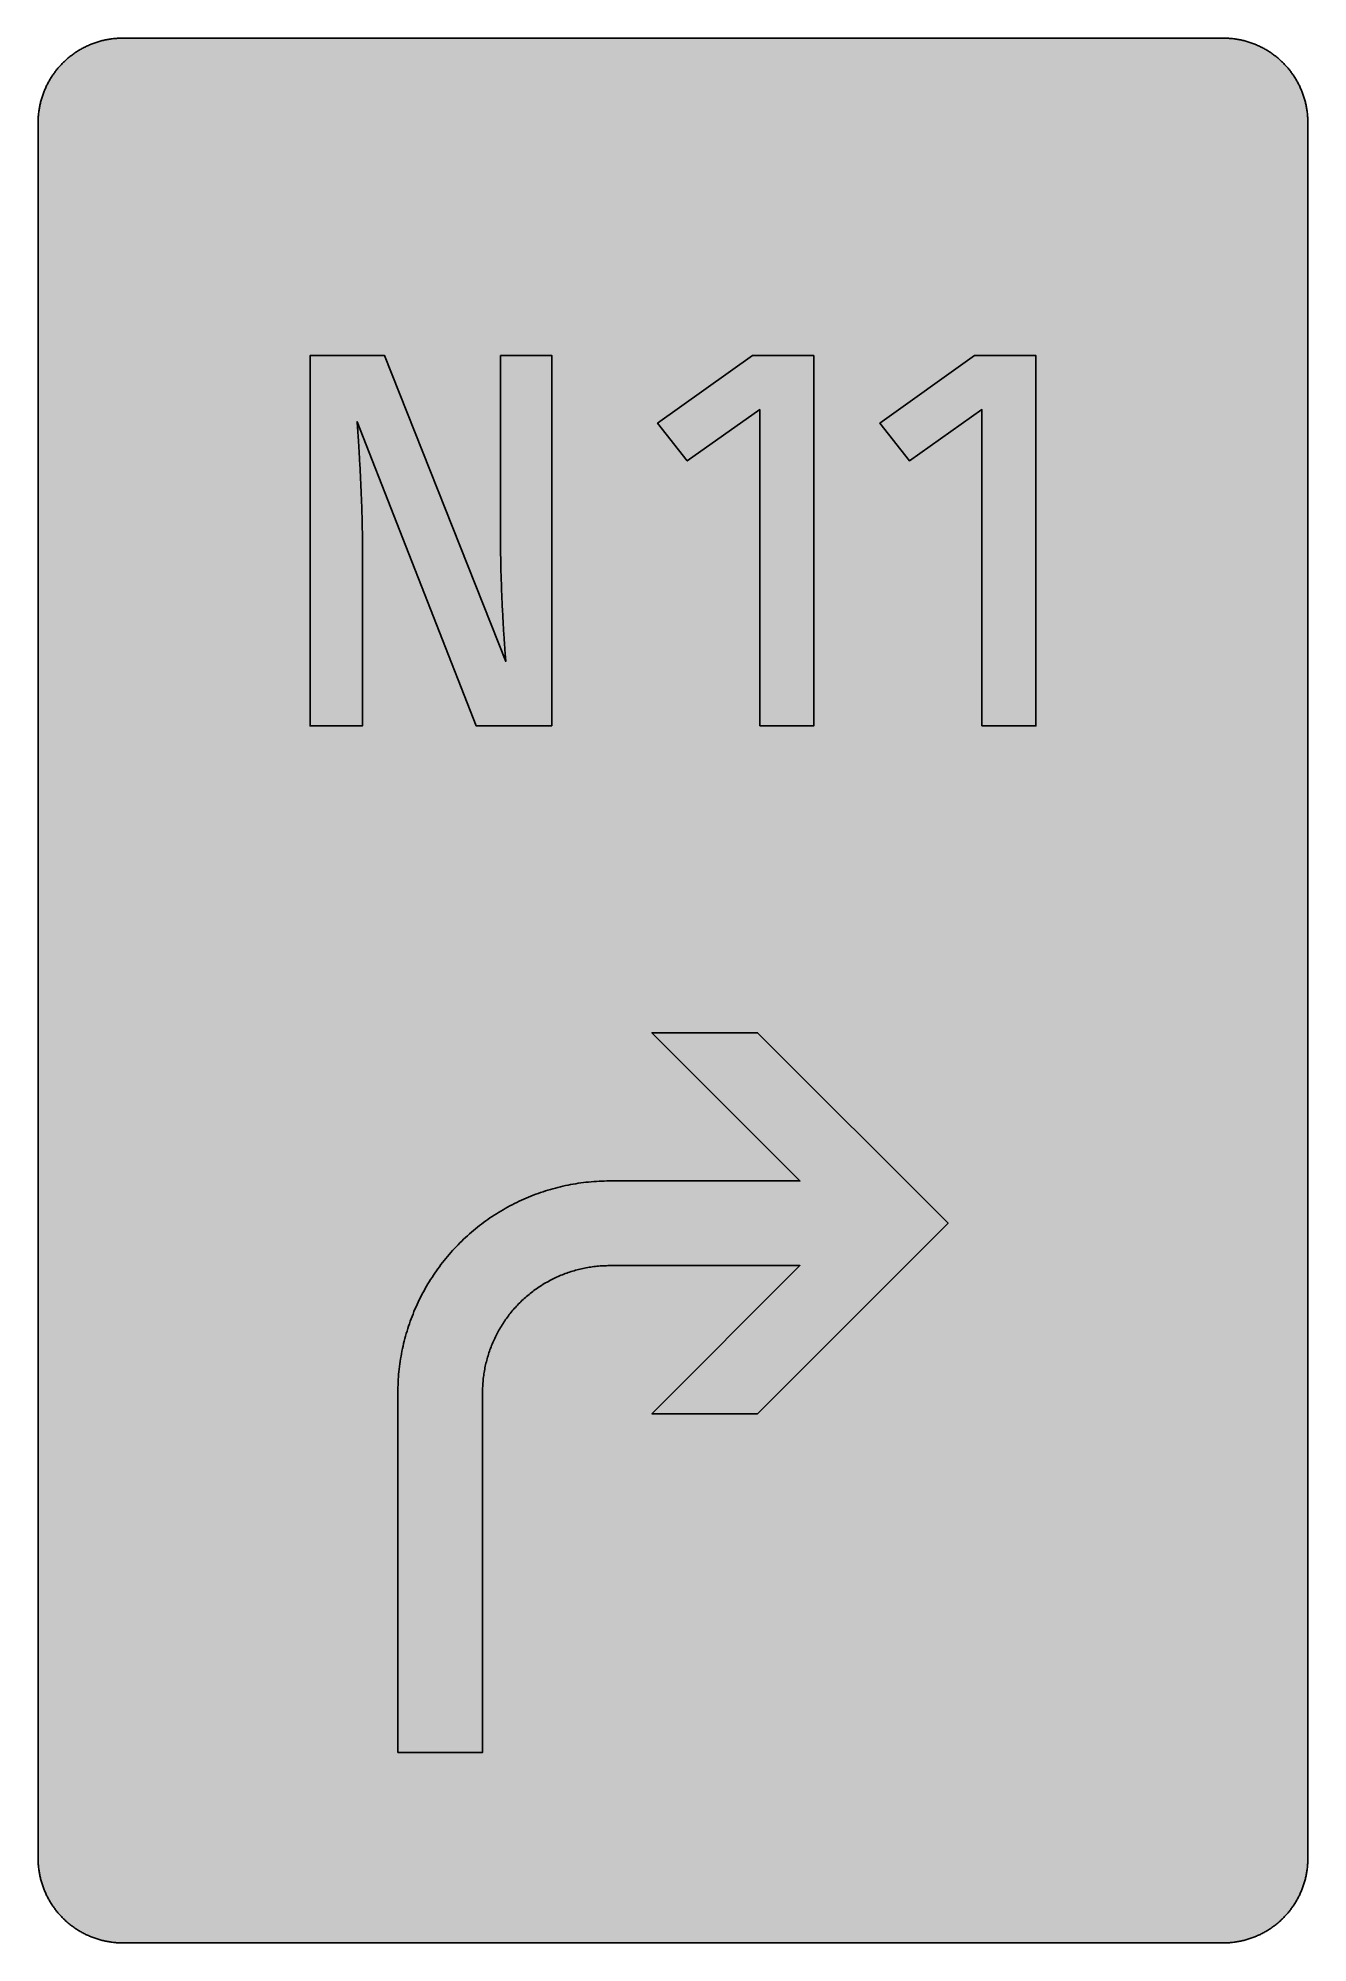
# Model space of a CAD drawing. Header units: millimetres. Extents: x 0 to 212, y 0 to 318.
import ezdxf

# ---------------------------------------------------------------- set-up
doc = ezdxf.new("R2010")
doc.units = ezdxf.units.MM

msp = doc.modelspace()

# ---------------------------------------------------------------- hatches: boundary and pattern name
for color, points in [(40, [(14.1633, 0.0536), (13.9878, 0.0533), (13.8125, 0.0559), (13.6373, 0.061), (13.462, 0.0686), (13.2893, 0.0787), (13.114, 0.0914), (12.9413, 0.1041), (12.7686, 0.1219), (12.5959, 0.1397), (12.4231, 0.16), (12.2504, 0.1829), (12.0777, 0.2057), (11.9075, 0.2337), (11.7373, 0.2616), (11.5672, 0.2921), (11.397, 0.3251), (11.2268, 0.3607), (11.0592, 0.3988), (10.8915, 0.4369), (10.7239, 0.4775), (10.5562, 0.5207), (10.3886, 0.5664), (10.2235, 0.6121), (10.0584, 0.6629), (9.8933, 0.7137), (9.7307, 0.7671), (9.5682, 0.8204), (9.4056, 0.8788), (9.2431, 0.9373), (9.083, 0.9982), (8.923, 1.0617), (8.763, 1.1252), (8.6055, 1.1938), (8.4455, 1.2624), (8.2906, 1.331), (8.1331, 1.4046), (7.9781, 1.4783), (7.8232, 1.5545), (7.6708, 1.6332), (7.5184, 1.7145), (7.366, 1.7958), (7.2161, 1.8796), (7.0663, 1.966), (6.919, 2.0523), (6.7716, 2.1438), (6.6243, 2.2352), (6.4795, 2.3266), (6.3348, 2.4232), (6.19, 2.5197), (6.0477, 2.6187), (5.908, 2.7178), (5.7683, 2.8194), (5.6286, 2.9235), (5.4915, 3.0302), (5.3543, 3.1369), (5.2197, 3.2461), (5.0851, 3.3579), (4.953, 3.4722), (4.8209, 3.5865), (4.6914, 3.7033), (4.5644, 3.8202), (4.4348, 3.9395), (4.3104, 4.0615), (4.1859, 4.1859), (4.0615, 4.3104), (3.9395, 4.4348), (3.8202, 4.5618), (3.7033, 4.6914), (3.5865, 4.8209), (3.4722, 4.953), (3.3579, 5.0851), (3.2487, 5.2197), (3.1369, 5.3543), (3.0302, 5.4915), (2.9235, 5.6286), (2.8194, 5.7683), (2.7178, 5.908), (2.6187, 6.0477), (2.5197, 6.19), (2.4232, 6.3348), (2.3266, 6.477), (2.2352, 6.6243), (2.1438, 6.7691), (2.0523, 6.9164), (1.966, 7.0663), (1.8796, 7.2161), (1.7958, 7.366), (1.7145, 7.5184), (1.6332, 7.6708), (1.5545, 7.8232), (1.4783, 7.9781), (1.4046, 8.1331), (1.331, 8.2906), (1.2598, 8.4455), (1.1913, 8.603), (1.1252, 8.763), (1.0592, 8.923), (0.9982, 9.083), (0.9373, 9.2431), (0.8763, 9.4056), (0.8204, 9.5682), (0.7645, 9.7307), (0.7112, 9.8933), (0.6604, 10.0584), (0.6121, 10.2235), (0.5639, 10.3911), (0.5207, 10.5562), (0.4775, 10.7239), (0.4343, 10.8915), (0.3962, 11.0592), (0.3607, 11.2268), (0.3251, 11.397), (0.2921, 11.5672), (0.2616, 11.7373), (0.2311, 11.9075), (0.2057, 12.0802), (0.1803, 12.2504), (0.1575, 12.4231), (0.1372, 12.5959), (0.1194, 12.7686), (0.1041, 12.9413), (0.0889, 13.1166), (0.0787, 13.2893), (0.0686, 13.4645), (0.061, 13.6373), (0.0559, 13.8125), (0.0508, 13.9878), (0.0508, 14.163), (0.0522, 303.4425), (0.0508, 303.6164), (0.0559, 303.7916), (0.061, 303.9669), (0.0686, 304.1396), (0.0787, 304.3149), (0.0889, 304.4876), (0.1041, 304.6628), (0.1194, 304.8356), (0.1372, 305.0083), (0.1575, 305.181), (0.1803, 305.3537), (0.2057, 305.5239), (0.2311, 305.6966), (0.2616, 305.8668), (0.2921, 306.037), (0.3251, 306.2072), (0.3607, 306.3748), (0.3962, 306.545), (0.4343, 306.7126), (0.4775, 306.8803), (0.5207, 307.0479), (0.5639, 307.213), (0.6121, 307.3781), (0.6604, 307.5432), (0.7112, 307.7083), (0.7645, 307.8734), (0.8204, 308.036), (0.8763, 308.1985), (0.9373, 308.3611), (0.9982, 308.5211), (1.0592, 308.6811), (1.1252, 308.8411), (1.1913, 308.9986), (1.2598, 309.1561), (1.331, 309.3136), (1.4046, 309.4685), (1.4783, 309.626), (1.5545, 309.7784), (1.6332, 309.9333), (1.7145, 310.0857), (1.7958, 310.2356), (1.8796, 310.388), (1.966, 310.5379), (2.0523, 310.6852), (2.1438, 310.8325), (2.2352, 310.9798), (2.3266, 311.1246), (2.4232, 311.2694), (2.5197, 311.4116), (2.6187, 311.5539), (2.7178, 311.6961), (2.8194, 311.8358), (2.9235, 311.9755), (3.0302, 312.1127), (3.1369, 312.2473), (3.2487, 312.3844), (3.3579, 312.5165), (3.4722, 312.6486), (3.5865, 312.7807), (3.7033, 312.9102), (3.8202, 313.0398), (3.9395, 313.1668), (4.0615, 313.2938), (4.1859, 313.4182), (4.3104, 313.5401), (4.4348, 313.6621), (4.5644, 313.784), (4.6914, 313.9008), (4.8209, 314.0177), (4.953, 314.132), (5.0851, 314.2437), (5.2197, 314.3555), (5.3543, 314.4647), (5.4915, 314.5739), (5.6286, 314.6781), (5.7683, 314.7822), (5.908, 314.8838), (6.0477, 314.9854), (6.19, 315.0845), (6.3348, 315.181), (6.4795, 315.275), (6.6243, 315.3689), (6.7716, 315.4604), (6.919, 315.5493), (7.0663, 315.6382), (7.2161, 315.7245), (7.366, 315.8084), (7.5184, 315.8896), (7.6708, 315.9709), (7.8232, 316.0471), (7.9781, 316.1233), (8.1331, 316.1995), (8.2906, 316.2706), (8.4455, 316.3418), (8.6055, 316.4103), (8.763, 316.4789), (8.923, 316.5424), (9.083, 316.6059), (9.2431, 316.6669), (9.4056, 316.7253), (9.5682, 316.7837), (9.7307, 316.8371), (9.8933, 316.8904), (10.0584, 316.9412), (10.2235, 316.992), (10.3886, 317.0377), (10.5562, 317.0834), (10.7239, 317.1266), (10.8915, 317.1673), (11.0592, 317.2079), (11.2268, 317.2435), (11.397, 317.279), (11.5672, 317.312), (11.7373, 317.3425), (11.9075, 317.3705), (12.0777, 317.3984), (12.2504, 317.4213), (12.4231, 317.4441), (12.5959, 317.4644), (12.7686, 317.4822), (12.9413, 317.5), (13.114, 317.5127), (13.2893, 317.5254), (13.462, 317.5356), (13.6373, 317.5432), (13.8125, 317.5483), (13.9878, 317.5508), (14.163, 317.5533), (197.6078, 317.5536), (197.7822, 317.5508), (197.9574, 317.5483), (198.1327, 317.5432), (198.3054, 317.5356), (198.4807, 317.5254), (198.6534, 317.5127), (198.8287, 317.5), (199.0014, 317.4822), (199.1741, 317.4644), (199.3468, 317.4441), (199.5195, 317.4213), (199.6897, 317.3984), (199.8624, 317.3705), (200.0326, 317.3425), (200.2028, 317.312), (200.373, 317.279), (200.5432, 317.2435), (200.7108, 317.2079), (200.8784, 317.1673), (201.0461, 317.1266), (201.2137, 317.0834), (201.3788, 317.0377), (201.5465, 316.992), (201.7116, 316.9412), (201.8767, 316.8904), (202.0392, 316.8371), (202.2018, 316.7837), (202.3643, 316.7253), (202.5269, 316.6669), (202.6869, 316.6059), (202.8469, 316.5424), (203.007, 316.4789), (203.167, 316.4103), (203.3245, 316.3418), (203.4794, 316.2706), (203.6369, 316.1995), (203.7918, 316.1233), (203.9468, 316.0471), (204.0992, 315.9709), (204.2516, 315.8896), (204.404, 315.8084), (204.5538, 315.7245), (204.7037, 315.6382), (204.8535, 315.5493), (205.0009, 315.4604), (205.1456, 315.3689), (205.293, 315.275), (205.4352, 315.181), (205.58, 315.0845), (205.7222, 314.9854), (205.8619, 314.8838), (206.0016, 314.7822), (206.1413, 314.6781), (206.2785, 314.5739), (206.4156, 314.4647), (206.5503, 314.3555), (206.6849, 314.2437), (206.817, 314.132), (206.949, 314.0177), (207.0786, 313.9008), (207.2081, 313.784), (207.3351, 313.6621), (207.4596, 313.5401), (207.584, 313.4182), (207.7085, 313.2938), (207.8304, 313.1668), (207.9498, 313.0398), (208.0666, 312.9102), (208.1835, 312.7807), (208.2978, 312.6486), (208.4121, 312.5165), (208.5238, 312.3844), (208.6331, 312.2473), (208.7397, 312.1127), (208.8464, 311.9755), (208.9506, 311.8358), (209.0522, 311.6961), (209.1512, 311.5539), (209.2503, 311.4116), (209.3468, 311.2694), (209.4433, 311.1246), (209.5348, 310.9798), (209.6262, 310.8325), (209.7176, 310.6852), (209.804, 310.5379), (209.8904, 310.388), (209.9742, 310.2356), (210.0555, 310.0857), (210.1367, 309.9333), (210.2155, 309.7784), (210.2917, 309.626), (210.3653, 309.4685), (210.439, 309.3136), (210.5076, 309.1561), (210.5762, 308.9986), (210.6447, 308.8411), (210.7082, 308.6811), (210.7717, 308.5211), (210.8327, 308.3611), (210.8911, 308.1985), (210.9495, 308.036), (211.0029, 307.8734), (211.0562, 307.7083), (211.107, 307.5432), (211.1578, 307.3781), (211.2035, 307.213), (211.2493, 307.0479), (211.2924, 306.8803), (211.3331, 306.7126), (211.3712, 306.545), (211.4093, 306.3748), (211.4448, 306.2072), (211.4779, 306.037), (211.5083, 305.8668), (211.5363, 305.6966), (211.5642, 305.5239), (211.5871, 305.3537), (211.6099, 305.181), (211.6303, 305.0083), (211.648, 304.8356), (211.6658, 304.6628), (211.6785, 304.4876), (211.6912, 304.3149), (211.7014, 304.1396), (211.709, 303.9669), (211.7141, 303.7916), (211.7166, 303.6164), (211.7166, 303.4411), (211.7189, 14.1647), (211.7166, 13.9878), (211.7141, 13.8125), (211.709, 13.6373), (211.7014, 13.4645), (211.6912, 13.2893), (211.6785, 13.1166), (211.6658, 12.9413), (211.648, 12.7686), (211.6303, 12.5959), (211.6099, 12.4231), (211.5871, 12.2504), (211.5642, 12.0802), (211.5363, 11.9075), (211.5083, 11.7373), (211.4779, 11.5672), (211.4448, 11.397), (211.4093, 11.2268), (211.3712, 11.0592), (211.3331, 10.8915), (211.2924, 10.7239), (211.2493, 10.5562), (211.2035, 10.3911), (211.1578, 10.2235), (211.107, 10.0584), (211.0562, 9.8933), (211.0029, 9.7307), (210.9495, 9.5682), (210.8911, 9.4056), (210.8327, 9.2431), (210.7717, 9.083), (210.7082, 8.923), (210.6447, 8.763), (210.5762, 8.603), (210.5076, 8.4455), (210.439, 8.2906), (210.3653, 8.1331), (210.2917, 7.9781), (210.2155, 7.8232), (210.1367, 7.6708), (210.0555, 7.5184), (209.9742, 7.366), (209.8904, 7.2161), (209.804, 7.0663), (209.7176, 6.9164), (209.6262, 6.7691), (209.5348, 6.6243), (209.4433, 6.477), (209.3468, 6.3348), (209.2503, 6.19), (209.1512, 6.0477), (209.0522, 5.908), (208.9506, 5.7683), (208.8464, 5.6286), (208.7397, 5.4915), (208.6331, 5.3543), (208.5238, 5.2197), (208.4121, 5.0851), (208.2978, 4.953), (208.1835, 4.8209), (208.0666, 4.6914), (207.9498, 4.5618), (207.8304, 4.4348), (207.7085, 4.3104), (207.584, 4.1859), (207.4596, 4.0615), (207.3351, 3.9395), (207.2081, 3.8202), (207.0786, 3.7033), (206.949, 3.5865), (206.817, 3.4722), (206.6849, 3.3579), (206.5503, 3.2461), (206.4156, 3.1369), (206.2785, 3.0302), (206.1413, 2.9235), (206.0016, 2.8194), (205.8619, 2.7178), (205.7222, 2.6187), (205.58, 2.5197), (205.4352, 2.4232), (205.293, 2.3266), (205.1456, 2.2352), (205.0009, 2.1438), (204.8535, 2.0523), (204.7037, 1.966), (204.5538, 1.8796), (204.404, 1.7958), (204.2516, 1.7145), (204.0992, 1.6332), (203.9468, 1.5545), (203.7918, 1.4783), (203.6369, 1.4046), (203.4794, 1.331), (203.3245, 1.2624), (203.167, 1.1938), (203.007, 1.1252), (202.8469, 1.0617), (202.6869, 0.9982), (202.5269, 0.9373), (202.3643, 0.8788), (202.2018, 0.8204), (202.0392, 0.7671), (201.8767, 0.7137), (201.7116, 0.6629), (201.5465, 0.6121), (201.3788, 0.5664), (201.2137, 0.5207), (201.0461, 0.4775), (200.8784, 0.4369), (200.7108, 0.3988), (200.5432, 0.3607), (200.373, 0.3251), (200.2028, 0.2921), (200.0326, 0.2616), (199.8624, 0.2337), (199.6897, 0.2057), (199.5195, 0.1829), (199.3468, 0.16), (199.1741, 0.1397), (199.0014, 0.1219), (198.8287, 0.1041), (198.6534, 0.0914), (198.4807, 0.0787), (198.3054, 0.0686), (198.1327, 0.061), (197.9574, 0.0559), (197.7822, 0.0533), (197.6069, 0.0533)]), (59, [(85.689, 202.9008), (85.689, 264.637), (77.1342, 264.637), (77.1342, 234.3863), (77.1347, 233.8883), (77.1347, 233.3955), (77.1373, 232.9002), (77.1423, 232.4075), (77.1474, 231.9172), (77.155, 231.427), (77.1627, 230.9419), (77.1703, 230.4567), (77.1804, 229.9741), (77.1906, 229.4941), (77.2033, 229.0166), (77.2135, 228.5416), (77.2262, 228.0717), (77.2414, 227.6043), (77.2566, 227.142), (77.2719, 226.6823), (77.2871, 226.2276), (77.3024, 225.7755), (77.3201, 225.3285), (77.3379, 224.8891), (77.3557, 224.4522), (77.3735, 224.0204), (77.3938, 223.5962), (77.4116, 223.1771), (77.4319, 222.7631), (77.4522, 222.3541), (77.4725, 221.9554), (77.4929, 221.5591), (77.5132, 221.173), (77.5335, 220.792), (77.5538, 220.4187), (77.5741, 220.0529), (77.5945, 219.6948), (77.6148, 219.3468), (77.6351, 219.0039), (77.6554, 218.6711), (77.6757, 218.346), (77.6961, 218.0311), (77.7164, 217.7237), (77.7367, 217.4265), (77.7545, 217.1395), (77.7748, 216.8601), (77.7926, 216.5934), (77.8104, 216.3343), (77.8281, 216.088), (77.8459, 215.8492), (77.8612, 215.6231), (77.8764, 215.4098), (77.8916, 215.2066), (77.9069, 215.0135), (77.9196, 214.8332), (77.9323, 214.6656), (77.945, 214.5081), (77.9577, 214.3658), (77.9678, 214.2338), (77.978, 214.1169), (77.9856, 214.0102), (77.9932, 213.9188), (77.9983, 213.8401), (78.0059, 213.7766), (78.0085, 213.7258), (78.0136, 213.6877), (78.0136, 213.6673), (78.0136, 213.6597), (57.8196, 264.637), (45.3842, 264.637), (45.3842, 202.9008), (54.1154, 202.9008), (54.1154, 233.1515), (54.1147, 233.5657), (54.1122, 233.9848), (54.1096, 234.4064), (54.1045, 234.8332), (54.0995, 235.2624), (54.0918, 235.6942), (54.0842, 236.126), (54.0766, 236.5604), (54.0664, 236.9972), (54.0563, 237.4367), (54.0461, 237.8735), (54.0334, 238.313), (54.0207, 238.7524), (54.0055, 239.1918), (53.9902, 239.6312), (53.9775, 240.0681), (53.9598, 240.505), (53.9445, 240.9393), (53.9267, 241.3737), (53.909, 241.8029), (53.8912, 242.2322), (53.8734, 242.6589), (53.8531, 243.0805), (53.8353, 243.4996), (53.815, 243.9162), (53.7947, 244.3277), (53.7769, 244.7341), (53.7566, 245.1354), (53.7362, 245.5316), (53.7134, 245.9228), (53.6931, 246.3089), (53.6727, 246.6873), (53.6524, 247.0607), (53.6321, 247.4265), (53.6118, 247.7872), (53.5915, 248.1377), (53.5711, 248.4806), (53.5508, 248.8184), (53.5305, 249.1435), (53.5102, 249.4636), (53.4924, 249.7709), (53.4721, 250.0732), (53.4543, 250.3627), (53.4365, 250.6421), (53.4187, 250.9114), (53.4035, 251.1704), (53.3857, 251.4194), (53.3705, 251.6556), (53.3552, 251.8791), (53.34, 252.0925), (53.3273, 252.2906), (53.3146, 252.4785), (53.3019, 252.6538), (53.2892, 252.8138), (53.279, 252.9611), (53.2689, 253.0932), (53.2613, 253.2126), (53.2536, 253.3167), (53.2486, 253.4056), (53.2409, 253.4793), (53.2384, 253.5352), (53.2359, 253.5784), (53.2333, 253.6038), (53.2333, 253.6114), (73.0772, 202.9008)]), (59, [(120.3494, 202.9008), (129.3453, 202.9008), (129.3453, 264.637), (119.1147, 264.637), (103.3279, 253.3481), (108.2668, 247.0863), (120.3494, 255.6411)]), (59, [(157.3911, 202.9008), (166.3869, 202.9008), (166.3869, 264.637), (156.1564, 264.637), (140.3696, 253.3481), (145.3085, 247.0863), (157.3911, 255.6411)]), (59, [(60.0244, 31.8036), (60.0244, 91.7758), (60.0253, 92.2122), (60.0329, 92.6516), (60.0481, 93.0885), (60.0659, 93.5228), (60.0913, 93.9597), (60.1193, 94.394), (60.1548, 94.8284), (60.1955, 95.2602), (60.2412, 95.692), (60.292, 96.1238), (60.3479, 96.5556), (60.4088, 96.9848), (60.4774, 97.4115), (60.5485, 97.8383), (60.6247, 98.265), (60.7085, 98.6892), (60.7949, 99.1108), (60.8863, 99.5324), (60.9854, 99.9541), (61.087, 100.3732), (61.1962, 100.7897), (61.308, 101.2063), (61.4248, 101.6203), (61.5493, 102.0343), (61.6763, 102.4458), (61.8084, 102.8548), (61.9455, 103.2637), (62.0903, 103.6701), (62.2376, 104.074), (62.39, 104.4753), (62.5475, 104.8766), (62.7101, 105.2754), (62.8752, 105.6716), (63.0479, 106.0653), (63.2257, 106.4565), (63.406, 106.8476), (63.5914, 107.2363), (63.7845, 107.6223), (63.9801, 108.0059), (64.1807, 108.3869), (64.3839, 108.7653), (64.5947, 109.1413), (64.8081, 109.5146), (65.0291, 109.8855), (65.2526, 110.2563), (65.4812, 110.6221), (65.7123, 110.9853), (65.9511, 111.346), (66.1924, 111.7041), (66.4388, 112.0597), (66.6902, 112.4128), (66.9468, 112.7633), (67.2059, 113.1087), (67.47, 113.4542), (67.7393, 113.7945), (68.0136, 114.1324), (68.2904, 114.4676), (68.5724, 114.7978), (68.8594, 115.1255), (69.149, 115.4532), (69.4461, 115.7732), (69.7433, 116.0932), (70.0481, 116.4082), (70.3555, 116.7206), (70.6679, 117.028), (70.9828, 117.3302), (71.3029, 117.6299), (71.6229, 117.9246), (71.948, 118.2167), (72.2782, 118.5037), (72.6084, 118.7856), (72.9437, 119.0625), (73.2815, 119.3368), (73.6219, 119.6061), (73.9673, 119.8702), (74.3128, 120.1293), (74.6633, 120.3858), (75.0164, 120.6348), (75.372, 120.8837), (75.7301, 121.125), (76.0908, 121.3612), (76.454, 121.5949), (76.8198, 121.8235), (77.1881, 122.047), (77.5614, 122.2654), (77.9348, 122.4813), (78.3107, 122.6896), (78.6892, 122.8954), (79.0702, 123.096), (79.4537, 123.2916), (79.8398, 123.4821), (80.2284, 123.6701), (80.6171, 123.8504), (81.0108, 124.0282), (81.4045, 124.1984), (81.8007, 124.366), (82.1995, 124.5286), (82.6008, 124.6861), (83.0021, 124.8385), (83.406, 124.9858), (83.8124, 125.128), (84.2213, 125.2677), (84.6303, 125.3998), (85.0417, 125.5268), (85.4532, 125.6487), (85.8698, 125.7681), (86.2838, 125.8799), (86.7029, 125.9891), (87.122, 126.0907), (87.5411, 126.1872), (87.9627, 126.2812), (88.3869, 126.3675), (88.8111, 126.4514), (89.2378, 126.5276), (89.6645, 126.5987), (90.0913, 126.6647), (90.5205, 126.7282), (90.9523, 126.7841), (91.3816, 126.8349), (91.8134, 126.8806), (92.2477, 126.9187), (92.6821, 126.9543), (93.1164, 126.9848), (93.5507, 127.0102), (93.9876, 127.0279), (94.4245, 127.0406), (94.8639, 127.0508), (95.3008, 127.0533), (127.0522, 127.0536), (102.3578, 151.7481), (119.9967, 151.7481), (151.7467, 119.9981), (119.9967, 88.2481), (102.3578, 88.2481), (127.0522, 112.9425), (95.3022, 112.9425), (95.0392, 112.9386), (94.775, 112.9335), (94.5134, 112.9259), (94.2518, 112.9157), (93.9902, 112.9005), (93.7285, 112.8827), (93.4695, 112.8624), (93.2104, 112.837), (92.9488, 112.809), (92.6922, 112.7785), (92.4331, 112.7455), (92.1766, 112.71), (91.9201, 112.6693), (91.6635, 112.6261), (91.407, 112.5804), (91.153, 112.5296), (90.899, 112.4788), (90.645, 112.4229), (90.3935, 112.3645), (90.1421, 112.3036), (89.8906, 112.2375), (89.6417, 112.1715), (89.3928, 112.1004), (89.1464, 112.0267), (88.9, 111.9505), (88.6536, 111.8692), (88.4098, 111.7879), (88.1659, 111.7016), (87.9221, 111.6127), (87.6808, 111.5212), (87.442, 111.4273), (87.2007, 111.3307), (86.9645, 111.2291), (86.7283, 111.125), (86.4921, 111.0209), (86.2584, 110.9116), (86.0247, 110.7999), (85.7936, 110.6856), (85.5624, 110.5662), (85.3338, 110.4468), (85.1078, 110.3249), (84.8817, 110.1979), (84.6582, 110.0684), (84.4347, 109.9388), (84.2137, 109.8042), (83.9927, 109.667), (83.7743, 109.5273), (83.5584, 109.3851), (83.3425, 109.2378), (83.1291, 109.0905), (82.9183, 108.9406), (82.71, 108.7882), (82.5017, 108.6307), (82.2935, 108.4732), (82.0903, 108.3107), (81.8871, 108.1481), (81.6864, 107.9805), (81.4883, 107.8103), (81.2902, 107.6401), (81.0946, 107.4649), (80.9015, 107.2871), (80.711, 107.1093), (80.5205, 106.9264), (80.3351, 106.741), (80.1497, 106.553), (79.9668, 106.365), (79.7865, 106.1745), (79.6112, 105.9815), (79.436, 105.7859), (79.2632, 105.5878), (79.0956, 105.3897), (78.928, 105.189), (78.7654, 104.9858), (78.6028, 104.7801), (78.4454, 104.5743), (78.2879, 104.3661), (78.1355, 104.1578), (77.9856, 103.9444), (77.8358, 103.7311), (77.691, 103.5177), (77.5487, 103.2993), (77.409, 103.0834), (77.2719, 102.8624), (77.1373, 102.6414), (77.0052, 102.4179), (76.8782, 102.1944), (76.7512, 101.9683), (76.6293, 101.7397), (76.5073, 101.5111), (76.3905, 101.2825), (76.2762, 101.0514), (76.1644, 100.8177), (76.0552, 100.584), (75.9485, 100.3478), (75.8469, 100.1116), (75.7453, 99.8728), (75.6488, 99.634), (75.5548, 99.3953), (75.4634, 99.154), (75.3745, 98.9101), (75.2881, 98.6663), (75.2069, 98.4225), (75.1256, 98.1761), (75.0494, 97.9297), (74.9757, 97.6833), (74.9046, 97.4344), (74.8386, 97.1829), (74.7725, 96.934), (74.7116, 96.6826), (74.6531, 96.4286), (74.5973, 96.1771), (74.5439, 95.9231), (74.4957, 95.6691), (74.4499, 95.4126), (74.4068, 95.156), (74.3661, 94.8995), (74.3306, 94.6429), (74.295, 94.3839), (74.2645, 94.1248), (74.2391, 93.8657), (74.2137, 93.6066), (74.1934, 93.345), (74.1756, 93.0859), (74.1604, 92.8243), (74.1477, 92.5627), (74.1401, 92.3011), (74.135, 92.0369), (74.135, 91.7753), (74.1355, 31.8036)])]:
    msp.add_hatch(color=color).paths.add_polyline_path(points)
h = msp.add_hatch(color=59)
h.paths.add_polyline_path([(14.1633, 3.5814), (13.8887, 3.5839), (13.6169, 3.5941), (13.3477, 3.6119), (13.081, 3.6347), (12.8143, 3.6652), (12.5501, 3.7008), (12.2885, 3.7465), (12.0294, 3.7948), (11.7729, 3.8506), (11.5164, 3.9141), (11.2649, 3.9827), (11.016, 4.0564), (10.7671, 4.1351), (10.5232, 4.2215), (10.2819, 4.3129), (10.0432, 4.412), (9.8069, 4.5161), (9.5733, 4.6228), (9.3447, 4.7371), (9.1186, 4.8565), (8.8951, 4.9809), (8.6741, 5.113), (8.4582, 5.2476), (8.2448, 5.3873), (8.0366, 5.5321), (7.8308, 5.682), (7.6276, 5.8369), (7.4295, 5.9969), (7.2365, 6.1595), (7.046, 6.3297), (6.8605, 6.5024), (6.6777, 6.6802), (6.5024, 6.8605), (6.3271, 7.046), (6.1595, 7.2365), (5.9969, 7.432), (5.8369, 7.6302), (5.682, 7.8308), (5.5321, 8.0366), (5.3873, 8.2448), (5.2451, 8.4582), (5.1105, 8.6741), (4.9809, 8.8951), (4.8565, 9.1186), (4.7371, 9.3447), (4.6228, 9.5758), (4.5136, 9.8069), (4.4094, 10.0432), (4.3129, 10.2819), (4.2215, 10.5232), (4.1351, 10.7696), (4.0538, 11.016), (3.9802, 11.2649), (3.9116, 11.5189), (3.8506, 11.7729), (3.7948, 12.0294), (3.744, 12.2911), (3.7008, 12.5527), (3.6627, 12.8143), (3.6322, 13.081), (3.6093, 13.3502), (3.5916, 13.6195), (3.5814, 13.8913), (3.5789, 14.163), (3.58, 303.4425), (3.5814, 303.7154), (3.5916, 303.9847), (3.6093, 304.2564), (3.6322, 304.5231), (3.6627, 304.7898), (3.7008, 305.054), (3.744, 305.3156), (3.7948, 305.5747), (3.8506, 305.8312), (3.9116, 306.0852), (3.9802, 306.3392), (4.0538, 306.5882), (4.1351, 306.8345), (4.2215, 307.0809), (4.3129, 307.3222), (4.4094, 307.561), (4.5136, 307.7972), (4.6228, 308.0283), (4.7371, 308.2595), (4.8565, 308.4855), (4.9809, 308.7091), (5.1105, 308.9275), (5.2451, 309.1459), (5.3873, 309.3593), (5.5321, 309.5676), (5.682, 309.7733), (5.8369, 309.974), (5.9969, 310.1721), (6.1595, 310.3677), (6.3271, 310.5556), (6.5024, 310.7436), (6.6777, 310.9239), (6.8605, 311.1017), (7.046, 311.2745), (7.2365, 311.4446), (7.4295, 311.6072), (7.6276, 311.7672), (7.8308, 311.9222), (8.0366, 312.072), (8.2448, 312.2168), (8.4582, 312.3565), (8.6741, 312.4911), (8.8951, 312.6232), (9.1186, 312.7477), (9.3447, 312.867), (9.5733, 312.9813), (9.8069, 313.0906), (10.0432, 313.1922), (10.2819, 313.2912), (10.5232, 313.3827), (10.7671, 313.469), (11.016, 313.5478), (11.2649, 313.624), (11.5164, 313.6925), (11.7729, 313.7535), (12.0294, 313.8094), (12.2885, 313.8602), (12.5501, 313.9034), (12.8143, 313.9389), (13.081, 313.9694), (13.3477, 313.9948), (13.6169, 314.01), (13.8887, 314.0202), (14.163, 314.0253), (197.6078, 314.0258), (197.8787, 314.0202), (198.1505, 314.01), (198.4197, 313.9948), (198.689, 313.9694), (198.9557, 313.9389), (199.2173, 313.9034), (199.4789, 313.8602), (199.7405, 313.8094), (199.9971, 313.7535), (200.2511, 313.6925), (200.5051, 313.624), (200.754, 313.5478), (201.0004, 313.469), (201.2467, 313.3827), (201.488, 313.2912), (201.7268, 313.1922), (201.963, 313.0906), (202.1942, 312.9813), (202.4253, 312.867), (202.6514, 312.7477), (202.8749, 312.6232), (203.0959, 312.4911), (203.3118, 312.3565), (203.5251, 312.2168), (203.7334, 312.072), (203.9391, 311.9222), (204.1398, 311.7672), (204.3379, 311.6072), (204.5335, 311.4446), (204.724, 311.2745), (204.9094, 311.1017), (205.0898, 310.9239), (205.2676, 310.7436), (205.4403, 310.5556), (205.6105, 310.3677), (205.773, 310.1721), (205.933, 309.974), (206.088, 309.7733), (206.2378, 309.5676), (206.3826, 309.3593), (206.5223, 309.1459), (206.6569, 308.9275), (206.789, 308.7091), (206.9135, 308.4855), (207.0329, 308.2595), (207.1472, 308.0283), (207.2538, 307.7972), (207.358, 307.561), (207.457, 307.3222), (207.5485, 307.0809), (207.6348, 306.8345), (207.7136, 306.5882), (207.7872, 306.3392), (207.8558, 306.0852), (207.9193, 305.8312), (207.9752, 305.5747), (208.0235, 305.3156), (208.0692, 305.054), (208.1047, 304.7898), (208.1352, 304.5231), (208.1581, 304.2564), (208.1759, 303.9847), (208.186, 303.7154), (208.1911, 303.4411), (208.1911, 14.1647), (208.186, 13.8913), (208.1759, 13.6195), (208.1581, 13.3502), (208.1352, 13.081), (208.1047, 12.8143), (208.0692, 12.5527), (208.0235, 12.2911), (207.9752, 12.0294), (207.9193, 11.7729), (207.8558, 11.5189), (207.7872, 11.2649), (207.7136, 11.016), (207.6348, 10.7696), (207.5485, 10.5232), (207.457, 10.2819), (207.358, 10.0432), (207.2538, 9.8069), (207.1472, 9.5758), (207.0329, 9.3447), (206.9135, 9.1186), (206.789, 8.8951), (206.6569, 8.6741), (206.5223, 8.4582), (206.3826, 8.2448), (206.2378, 8.0366), (206.088, 7.8308), (205.933, 7.6302), (205.773, 7.432), (205.6105, 7.2365), (205.4403, 7.046), (205.2676, 6.8605), (205.0898, 6.6802), (204.9094, 6.5024), (204.724, 6.3297), (204.5335, 6.1595), (204.3379, 5.9969), (204.1398, 5.8369), (203.9391, 5.682), (203.7334, 5.5321), (203.5251, 5.3873), (203.3118, 5.2476), (203.0959, 5.113), (202.8749, 4.9809), (202.6514, 4.8565), (202.4253, 4.7371), (202.1942, 4.6228), (201.963, 4.5161), (201.7268, 4.412), (201.488, 4.3129), (201.2467, 4.2215), (201.0004, 4.1351), (200.754, 4.0564), (200.5051, 3.9827), (200.2511, 3.9141), (199.9971, 3.8506), (199.7405, 3.7948), (199.4789, 3.7465), (199.2173, 3.7008), (198.9557, 3.6652), (198.689, 3.6347), (198.4197, 3.6119), (198.1505, 3.5941), (197.8787, 3.5839), (197.6069, 3.5789)])
h.paths.add_polyline_path([(14.1633, 8.8731), (14.0259, 8.8748), (13.8887, 8.8798), (13.7541, 8.8875), (13.622, 8.9002), (13.4874, 8.9154), (13.3553, 8.9332), (13.2258, 8.9535), (13.0962, 8.9789), (12.9667, 9.0068), (12.8397, 9.0373), (12.7127, 9.0729), (12.5882, 9.1084), (12.4663, 9.1491), (12.3419, 9.1923), (12.2225, 9.238), (12.1031, 9.2888), (11.9837, 9.3396), (11.8694, 9.3929), (11.7526, 9.4513), (11.6408, 9.5098), (11.5291, 9.5733), (11.4198, 9.6368), (11.3106, 9.7053), (11.2039, 9.7765), (11.0998, 9.8476), (10.9957, 9.9238), (10.8966, 10), (10.7975, 10.0787), (10.6985, 10.1625), (10.6045, 10.2464), (10.5105, 10.3327), (10.4216, 10.4216), (10.3327, 10.5131), (10.2464, 10.6045), (10.16, 10.701), (10.0787, 10.7975), (10, 10.8966), (9.9212, 10.9982), (9.8476, 11.0998), (9.7739, 11.2039), (9.7053, 11.3106), (9.6368, 11.4198), (9.5707, 11.5291), (9.5098, 11.6408), (9.4488, 11.7551), (9.3929, 11.8694), (9.337, 11.9863), (9.2862, 12.1031), (9.238, 12.2225), (9.1923, 12.3444), (9.1491, 12.4663), (9.1084, 12.5908), (9.0703, 12.7152), (9.0373, 12.8397), (9.0068, 12.9692), (8.9789, 13.0962), (8.9535, 13.2258), (8.9306, 13.3579), (8.9129, 13.4899), (8.8976, 13.622), (8.8849, 13.7566), (8.8773, 13.8913), (8.8722, 14.0259), (8.8697, 14.163), (8.8717, 303.4425), (8.8722, 303.5783), (8.8773, 303.7129), (8.8849, 303.8475), (8.8976, 303.9821), (8.9129, 304.1142), (8.9306, 304.2463), (8.9535, 304.3784), (8.9789, 304.5079), (9.0068, 304.6349), (9.0373, 304.7644), (9.0703, 304.8889), (9.1084, 305.0134), (9.1491, 305.1378), (9.1923, 305.2597), (9.238, 305.3817), (9.2862, 305.501), (9.337, 305.6179), (9.3929, 305.7347), (9.4488, 305.849), (9.5098, 305.9633), (9.5707, 306.0751), (9.6368, 306.1843), (9.7053, 306.2935), (9.7739, 306.4002), (9.8476, 306.5043), (9.9212, 306.6059), (10, 306.7075), (10.0787, 306.8066), (10.16, 306.9031), (10.2464, 306.9996), (10.3327, 307.0911), (10.4216, 307.1825), (10.5105, 307.2714), (10.6045, 307.3578), (10.6985, 307.4416), (10.7975, 307.5254), (10.8966, 307.6042), (10.9957, 307.6804), (11.0998, 307.7566), (11.2039, 307.8277), (11.3106, 307.8988), (11.4198, 307.9674), (11.5291, 308.0309), (11.6408, 308.0944), (11.7526, 308.1528), (11.8694, 308.2112), (11.9837, 308.2646), (12.1031, 308.3179), (12.2225, 308.3662), (12.3419, 308.4119), (12.4663, 308.4551), (12.5882, 308.4957), (12.7127, 308.5313), (12.8397, 308.5668), (12.9667, 308.5973), (13.0962, 308.6252), (13.2258, 308.6506), (13.3553, 308.671), (13.4874, 308.6913), (13.622, 308.7065), (13.7541, 308.7167), (13.8887, 308.7268), (14.0259, 308.7319), (14.163, 308.7319), (197.6078, 308.7342), (197.7441, 308.7319), (197.8787, 308.7268), (198.0133, 308.7167), (198.1479, 308.7065), (198.28, 308.6913), (198.4121, 308.671), (198.5442, 308.6506), (198.6737, 308.6252), (198.8007, 308.5973), (198.9303, 308.5668), (199.0547, 308.5313), (199.1792, 308.4957), (199.3036, 308.4551), (199.4256, 308.4119), (199.5475, 308.3662), (199.6669, 308.3179), (199.7837, 308.2646), (199.9005, 308.2112), (200.0148, 308.1528), (200.1291, 308.0944), (200.2409, 308.0309), (200.3501, 307.9674), (200.4593, 307.8988), (200.566, 307.8277), (200.6702, 307.7566), (200.7718, 307.6804), (200.8734, 307.6042), (200.9724, 307.5254), (201.0689, 307.4416), (201.1655, 307.3578), (201.2569, 307.2714), (201.3483, 307.1825), (201.4372, 307.0911), (201.5236, 306.9996), (201.6074, 306.9031), (201.6912, 306.8066), (201.77, 306.7075), (201.8462, 306.6059), (201.9224, 306.5043), (201.9935, 306.4002), (202.0646, 306.2935), (202.1332, 306.1843), (202.1967, 306.0751), (202.2602, 305.9633), (202.3186, 305.849), (202.377, 305.7347), (202.4304, 305.6179), (202.4812, 305.501), (202.532, 305.3817), (202.5777, 305.2597), (202.6209, 305.1378), (202.6615, 305.0134), (202.6971, 304.8889), (202.7326, 304.7644), (202.7631, 304.6349), (202.7911, 304.5079), (202.8165, 304.3784), (202.8368, 304.2463), (202.8546, 304.1142), (202.8698, 303.9821), (202.8825, 303.8475), (202.8901, 303.7129), (202.8952, 303.5783), (202.8977, 303.4411), (202.8994, 14.1647), (202.8952, 14.0259), (202.8901, 13.8913), (202.8825, 13.7566), (202.8698, 13.622), (202.8546, 13.4899), (202.8368, 13.3579), (202.8165, 13.2258), (202.7911, 13.0962), (202.7631, 12.9692), (202.7326, 12.8397), (202.6971, 12.7152), (202.6615, 12.5908), (202.6209, 12.4663), (202.5777, 12.3444), (202.532, 12.2225), (202.4812, 12.1031), (202.4304, 11.9863), (202.377, 11.8694), (202.3186, 11.7551), (202.2602, 11.6408), (202.1967, 11.5291), (202.1332, 11.4198), (202.0646, 11.3106), (201.9935, 11.2039), (201.9224, 11.0998), (201.8462, 10.9982), (201.77, 10.8966), (201.6912, 10.7975), (201.6074, 10.701), (201.5236, 10.6045), (201.4372, 10.5131), (201.3483, 10.4216), (201.2569, 10.3327), (201.1655, 10.2464), (201.0689, 10.1625), (200.9724, 10.0787), (200.8734, 10), (200.7718, 9.9238), (200.6702, 9.8476), (200.566, 9.7765), (200.4593, 9.7053), (200.3501, 9.6368), (200.2409, 9.5733), (200.1291, 9.5098), (200.0148, 9.4513), (199.9005, 9.3929), (199.7837, 9.3396), (199.6669, 9.2888), (199.5475, 9.238), (199.4256, 9.1923), (199.3036, 9.1491), (199.1792, 9.1084), (199.0547, 9.0729), (198.9303, 9.0373), (198.8007, 9.0068), (198.6737, 8.9789), (198.5442, 8.9535), (198.4121, 8.9332), (198.28, 8.9154), (198.1479, 8.9002), (198.0133, 8.8875), (197.8787, 8.8798), (197.7441, 8.8748), (197.6069, 8.8722)], flags=16)

# ---------------------------------------------------------------- linework, layer by layer
at = {"color": 40}
msp.add_lwpolyline([(14.1633, 0.0536), (13.9878, 0.0533), (13.8125, 0.0559), (13.6373, 0.061), (13.462, 0.0686), (13.2893, 0.0787), (13.114, 0.0914), (12.9413, 0.1041), (12.7686, 0.1219), (12.5959, 0.1397), (12.4231, 0.16), (12.2504, 0.1829), (12.0777, 0.2057), (11.9075, 0.2337), (11.7373, 0.2616), (11.5672, 0.2921), (11.397, 0.3251), (11.2268, 0.3607), (11.0592, 0.3988), (10.8915, 0.4369), (10.7239, 0.4775), (10.5562, 0.5207), (10.3886, 0.5664), (10.2235, 0.6121), (10.0584, 0.6629), (9.8933, 0.7137), (9.7307, 0.7671), (9.5682, 0.8204), (9.4056, 0.8788), (9.2431, 0.9373), (9.083, 0.9982), (8.923, 1.0617), (8.763, 1.1252), (8.6055, 1.1938), (8.4455, 1.2624), (8.2906, 1.331), (8.1331, 1.4046), (7.9781, 1.4783), (7.8232, 1.5545), (7.6708, 1.6332), (7.5184, 1.7145), (7.366, 1.7958), (7.2161, 1.8796), (7.0663, 1.966), (6.919, 2.0523), (6.7716, 2.1438), (6.6243, 2.2352), (6.4795, 2.3266), (6.3348, 2.4232), (6.19, 2.5197), (6.0477, 2.6187), (5.908, 2.7178), (5.7683, 2.8194), (5.6286, 2.9235), (5.4915, 3.0302), (5.3543, 3.1369), (5.2197, 3.2461), (5.0851, 3.3579), (4.953, 3.4722), (4.8209, 3.5865), (4.6914, 3.7033), (4.5644, 3.8202), (4.4348, 3.9395), (4.3104, 4.0615), (4.1859, 4.1859), (4.0615, 4.3104), (3.9395, 4.4348), (3.8202, 4.5618), (3.7033, 4.6914), (3.5865, 4.8209), (3.4722, 4.953), (3.3579, 5.0851), (3.2487, 5.2197), (3.1369, 5.3543), (3.0302, 5.4915), (2.9235, 5.6286), (2.8194, 5.7683), (2.7178, 5.908), (2.6187, 6.0477), (2.5197, 6.19), (2.4232, 6.3348), (2.3266, 6.477), (2.2352, 6.6243), (2.1438, 6.7691), (2.0523, 6.9164), (1.966, 7.0663), (1.8796, 7.2161), (1.7958, 7.366), (1.7145, 7.5184), (1.6332, 7.6708), (1.5545, 7.8232), (1.4783, 7.9781), (1.4046, 8.1331), (1.331, 8.2906), (1.2598, 8.4455), (1.1913, 8.603), (1.1252, 8.763), (1.0592, 8.923), (0.9982, 9.083), (0.9373, 9.2431), (0.8763, 9.4056), (0.8204, 9.5682), (0.7645, 9.7307), (0.7112, 9.8933), (0.6604, 10.0584), (0.6121, 10.2235), (0.5639, 10.3911), (0.5207, 10.5562), (0.4775, 10.7239), (0.4343, 10.8915), (0.3962, 11.0592), (0.3607, 11.2268), (0.3251, 11.397), (0.2921, 11.5672), (0.2616, 11.7373), (0.2311, 11.9075), (0.2057, 12.0802), (0.1803, 12.2504), (0.1575, 12.4231), (0.1372, 12.5959), (0.1194, 12.7686), (0.1041, 12.9413), (0.0889, 13.1166), (0.0787, 13.2893), (0.0686, 13.4645), (0.061, 13.6373), (0.0559, 13.8125), (0.0508, 13.9878), (0.0508, 14.163), (0.0522, 303.4425), (0.0508, 303.6164), (0.0559, 303.7916), (0.061, 303.9669), (0.0686, 304.1396), (0.0787, 304.3149), (0.0889, 304.4876), (0.1041, 304.6628), (0.1194, 304.8356), (0.1372, 305.0083), (0.1575, 305.181), (0.1803, 305.3537), (0.2057, 305.5239), (0.2311, 305.6966), (0.2616, 305.8668), (0.2921, 306.037), (0.3251, 306.2072), (0.3607, 306.3748), (0.3962, 306.545), (0.4343, 306.7126), (0.4775, 306.8803), (0.5207, 307.0479), (0.5639, 307.213), (0.6121, 307.3781), (0.6604, 307.5432), (0.7112, 307.7083), (0.7645, 307.8734), (0.8204, 308.036), (0.8763, 308.1985), (0.9373, 308.3611), (0.9982, 308.5211), (1.0592, 308.6811), (1.1252, 308.8411), (1.1913, 308.9986), (1.2598, 309.1561), (1.331, 309.3136), (1.4046, 309.4685), (1.4783, 309.626), (1.5545, 309.7784), (1.6332, 309.9333), (1.7145, 310.0857), (1.7958, 310.2356), (1.8796, 310.388), (1.966, 310.5379), (2.0523, 310.6852), (2.1438, 310.8325), (2.2352, 310.9798), (2.3266, 311.1246), (2.4232, 311.2694), (2.5197, 311.4116), (2.6187, 311.5539), (2.7178, 311.6961), (2.8194, 311.8358), (2.9235, 311.9755), (3.0302, 312.1127), (3.1369, 312.2473), (3.2487, 312.3844), (3.3579, 312.5165), (3.4722, 312.6486), (3.5865, 312.7807), (3.7033, 312.9102), (3.8202, 313.0398), (3.9395, 313.1668), (4.0615, 313.2938), (4.1859, 313.4182), (4.3104, 313.5401), (4.4348, 313.6621), (4.5644, 313.784), (4.6914, 313.9008), (4.8209, 314.0177), (4.953, 314.132), (5.0851, 314.2437), (5.2197, 314.3555), (5.3543, 314.4647), (5.4915, 314.5739), (5.6286, 314.6781), (5.7683, 314.7822), (5.908, 314.8838), (6.0477, 314.9854), (6.19, 315.0845), (6.3348, 315.181), (6.4795, 315.275), (6.6243, 315.3689), (6.7716, 315.4604), (6.919, 315.5493), (7.0663, 315.6382), (7.2161, 315.7245), (7.366, 315.8084), (7.5184, 315.8896), (7.6708, 315.9709), (7.8232, 316.0471), (7.9781, 316.1233), (8.1331, 316.1995), (8.2906, 316.2706), (8.4455, 316.3418), (8.6055, 316.4103), (8.763, 316.4789), (8.923, 316.5424), (9.083, 316.6059), (9.2431, 316.6669), (9.4056, 316.7253), (9.5682, 316.7837), (9.7307, 316.8371), (9.8933, 316.8904), (10.0584, 316.9412), (10.2235, 316.992), (10.3886, 317.0377), (10.5562, 317.0834), (10.7239, 317.1266), (10.8915, 317.1673), (11.0592, 317.2079), (11.2268, 317.2435), (11.397, 317.279), (11.5672, 317.312), (11.7373, 317.3425), (11.9075, 317.3705), (12.0777, 317.3984), (12.2504, 317.4213), (12.4231, 317.4441), (12.5959, 317.4644), (12.7686, 317.4822), (12.9413, 317.5), (13.114, 317.5127), (13.2893, 317.5254), (13.462, 317.5356), (13.6373, 317.5432), (13.8125, 317.5483), (13.9878, 317.5508), (14.163, 317.5533), (197.6078, 317.5536), (197.7822, 317.5508), (197.9574, 317.5483), (198.1327, 317.5432), (198.3054, 317.5356), (198.4807, 317.5254), (198.6534, 317.5127), (198.8287, 317.5), (199.0014, 317.4822), (199.1741, 317.4644), (199.3468, 317.4441), (199.5195, 317.4213), (199.6897, 317.3984), (199.8624, 317.3705), (200.0326, 317.3425), (200.2028, 317.312), (200.373, 317.279), (200.5432, 317.2435), (200.7108, 317.2079), (200.8784, 317.1673), (201.0461, 317.1266), (201.2137, 317.0834), (201.3788, 317.0377), (201.5465, 316.992), (201.7116, 316.9412), (201.8767, 316.8904), (202.0392, 316.8371), (202.2018, 316.7837), (202.3643, 316.7253), (202.5269, 316.6669), (202.6869, 316.6059), (202.8469, 316.5424), (203.007, 316.4789), (203.167, 316.4103), (203.3245, 316.3418), (203.4794, 316.2706), (203.6369, 316.1995), (203.7918, 316.1233), (203.9468, 316.0471), (204.0992, 315.9709), (204.2516, 315.8896), (204.404, 315.8084), (204.5538, 315.7245), (204.7037, 315.6382), (204.8535, 315.5493), (205.0009, 315.4604), (205.1456, 315.3689), (205.293, 315.275), (205.4352, 315.181), (205.58, 315.0845), (205.7222, 314.9854), (205.8619, 314.8838), (206.0016, 314.7822), (206.1413, 314.6781), (206.2785, 314.5739), (206.4156, 314.4647), (206.5503, 314.3555), (206.6849, 314.2437), (206.817, 314.132), (206.949, 314.0177), (207.0786, 313.9008), (207.2081, 313.784), (207.3351, 313.6621), (207.4596, 313.5401), (207.584, 313.4182), (207.7085, 313.2938), (207.8304, 313.1668), (207.9498, 313.0398), (208.0666, 312.9102), (208.1835, 312.7807), (208.2978, 312.6486), (208.4121, 312.5165), (208.5238, 312.3844), (208.6331, 312.2473), (208.7397, 312.1127), (208.8464, 311.9755), (208.9506, 311.8358), (209.0522, 311.6961), (209.1512, 311.5539), (209.2503, 311.4116), (209.3468, 311.2694), (209.4433, 311.1246), (209.5348, 310.9798), (209.6262, 310.8325), (209.7176, 310.6852), (209.804, 310.5379), (209.8904, 310.388), (209.9742, 310.2356), (210.0555, 310.0857), (210.1367, 309.9333), (210.2155, 309.7784), (210.2917, 309.626), (210.3653, 309.4685), (210.439, 309.3136), (210.5076, 309.1561), (210.5762, 308.9986), (210.6447, 308.8411), (210.7082, 308.6811), (210.7717, 308.5211), (210.8327, 308.3611), (210.8911, 308.1985), (210.9495, 308.036), (211.0029, 307.8734), (211.0562, 307.7083), (211.107, 307.5432), (211.1578, 307.3781), (211.2035, 307.213), (211.2493, 307.0479), (211.2924, 306.8803), (211.3331, 306.7126), (211.3712, 306.545), (211.4093, 306.3748), (211.4448, 306.2072), (211.4779, 306.037), (211.5083, 305.8668), (211.5363, 305.6966), (211.5642, 305.5239), (211.5871, 305.3537), (211.6099, 305.181), (211.6303, 305.0083), (211.648, 304.8356), (211.6658, 304.6628), (211.6785, 304.4876), (211.6912, 304.3149), (211.7014, 304.1396), (211.709, 303.9669), (211.7141, 303.7916), (211.7166, 303.6164), (211.7166, 303.4411), (211.7189, 14.1647), (211.7166, 13.9878), (211.7141, 13.8125), (211.709, 13.6373), (211.7014, 13.4645), (211.6912, 13.2893), (211.6785, 13.1166), (211.6658, 12.9413), (211.648, 12.7686), (211.6303, 12.5959), (211.6099, 12.4231), (211.5871, 12.2504), (211.5642, 12.0802), (211.5363, 11.9075), (211.5083, 11.7373), (211.4779, 11.5672), (211.4448, 11.397), (211.4093, 11.2268), (211.3712, 11.0592), (211.3331, 10.8915), (211.2924, 10.7239), (211.2493, 10.5562), (211.2035, 10.3911), (211.1578, 10.2235), (211.107, 10.0584), (211.0562, 9.8933), (211.0029, 9.7307), (210.9495, 9.5682), (210.8911, 9.4056), (210.8327, 9.2431), (210.7717, 9.083), (210.7082, 8.923), (210.6447, 8.763), (210.5762, 8.603), (210.5076, 8.4455), (210.439, 8.2906), (210.3653, 8.1331), (210.2917, 7.9781), (210.2155, 7.8232), (210.1367, 7.6708), (210.0555, 7.5184), (209.9742, 7.366), (209.8904, 7.2161), (209.804, 7.0663), (209.7176, 6.9164), (209.6262, 6.7691), (209.5348, 6.6243), (209.4433, 6.477), (209.3468, 6.3348), (209.2503, 6.19), (209.1512, 6.0477), (209.0522, 5.908), (208.9506, 5.7683), (208.8464, 5.6286), (208.7397, 5.4915), (208.6331, 5.3543), (208.5238, 5.2197), (208.4121, 5.0851), (208.2978, 4.953), (208.1835, 4.8209), (208.0666, 4.6914), (207.9498, 4.5618), (207.8304, 4.4348), (207.7085, 4.3104), (207.584, 4.1859), (207.4596, 4.0615), (207.3351, 3.9395), (207.2081, 3.8202), (207.0786, 3.7033), (206.949, 3.5865), (206.817, 3.4722), (206.6849, 3.3579), (206.5503, 3.2461), (206.4156, 3.1369), (206.2785, 3.0302), (206.1413, 2.9235), (206.0016, 2.8194), (205.8619, 2.7178), (205.7222, 2.6187), (205.58, 2.5197), (205.4352, 2.4232), (205.293, 2.3266), (205.1456, 2.2352), (205.0009, 2.1438), (204.8535, 2.0523), (204.7037, 1.966), (204.5538, 1.8796), (204.404, 1.7958), (204.2516, 1.7145), (204.0992, 1.6332), (203.9468, 1.5545), (203.7918, 1.4783), (203.6369, 1.4046), (203.4794, 1.331), (203.3245, 1.2624), (203.167, 1.1938), (203.007, 1.1252), (202.8469, 1.0617), (202.6869, 0.9982), (202.5269, 0.9373), (202.3643, 0.8788), (202.2018, 0.8204), (202.0392, 0.7671), (201.8767, 0.7137), (201.7116, 0.6629), (201.5465, 0.6121), (201.3788, 0.5664), (201.2137, 0.5207), (201.0461, 0.4775), (200.8784, 0.4369), (200.7108, 0.3988), (200.5432, 0.3607), (200.373, 0.3251), (200.2028, 0.2921), (200.0326, 0.2616), (199.8624, 0.2337), (199.6897, 0.2057), (199.5195, 0.1829), (199.3468, 0.16), (199.1741, 0.1397), (199.0014, 0.1219), (198.8287, 0.1041), (198.6534, 0.0914), (198.4807, 0.0787), (198.3054, 0.0686), (198.1327, 0.061), (197.9574, 0.0559), (197.7822, 0.0533), (197.6069, 0.0533), (14.1633, 0.0536)], dxfattribs=at)
at = {"color": 59}
for points in [[(85.689, 202.9008), (85.689, 264.637), (77.1342, 264.637), (77.1342, 234.3863), (77.1347, 233.8883), (77.1347, 233.3955), (77.1373, 232.9002), (77.1423, 232.4075), (77.1474, 231.9172), (77.155, 231.427), (77.1627, 230.9419), (77.1703, 230.4567), (77.1804, 229.9741), (77.1906, 229.4941), (77.2033, 229.0166), (77.2135, 228.5416), (77.2262, 228.0717), (77.2414, 227.6043), (77.2566, 227.142), (77.2719, 226.6823), (77.2871, 226.2276), (77.3024, 225.7755), (77.3201, 225.3285), (77.3379, 224.8891), (77.3557, 224.4522), (77.3735, 224.0204), (77.3938, 223.5962), (77.4116, 223.1771), (77.4319, 222.7631), (77.4522, 222.3541), (77.4725, 221.9554), (77.4929, 221.5591), (77.5132, 221.173), (77.5335, 220.792), (77.5538, 220.4187), (77.5741, 220.0529), (77.5945, 219.6948), (77.6148, 219.3468), (77.6351, 219.0039), (77.6554, 218.6711), (77.6757, 218.346), (77.6961, 218.0311), (77.7164, 217.7237), (77.7367, 217.4265), (77.7545, 217.1395), (77.7748, 216.8601), (77.7926, 216.5934), (77.8104, 216.3343), (77.8281, 216.088), (77.8459, 215.8492), (77.8612, 215.6231), (77.8764, 215.4098), (77.8916, 215.2066), (77.9069, 215.0135), (77.9196, 214.8332), (77.9323, 214.6656), (77.945, 214.5081), (77.9577, 214.3658), (77.9678, 214.2338), (77.978, 214.1169), (77.9856, 214.0102), (77.9932, 213.9188), (77.9983, 213.8401), (78.0059, 213.7766), (78.0085, 213.7258), (78.0136, 213.6877), (78.0136, 213.6673), (78.0136, 213.6597), (57.8196, 264.637), (45.3842, 264.637), (45.3842, 202.9008), (54.1154, 202.9008), (54.1154, 233.1515), (54.1147, 233.5657), (54.1122, 233.9848), (54.1096, 234.4064), (54.1045, 234.8332), (54.0995, 235.2624), (54.0918, 235.6942), (54.0842, 236.126), (54.0766, 236.5604), (54.0664, 236.9972), (54.0563, 237.4367), (54.0461, 237.8735), (54.0334, 238.313), (54.0207, 238.7524), (54.0055, 239.1918), (53.9902, 239.6312), (53.9775, 240.0681), (53.9598, 240.505), (53.9445, 240.9393), (53.9267, 241.3737), (53.909, 241.8029), (53.8912, 242.2322), (53.8734, 242.6589), (53.8531, 243.0805), (53.8353, 243.4996), (53.815, 243.9162), (53.7947, 244.3277), (53.7769, 244.7341), (53.7566, 245.1354), (53.7362, 245.5316), (53.7134, 245.9228), (53.6931, 246.3089), (53.6727, 246.6873), (53.6524, 247.0607), (53.6321, 247.4265), (53.6118, 247.7872), (53.5915, 248.1377), (53.5711, 248.4806), (53.5508, 248.8184), (53.5305, 249.1435), (53.5102, 249.4636), (53.4924, 249.7709), (53.4721, 250.0732), (53.4543, 250.3627), (53.4365, 250.6421), (53.4187, 250.9114), (53.4035, 251.1704), (53.3857, 251.4194), (53.3705, 251.6556), (53.3552, 251.8791), (53.34, 252.0925), (53.3273, 252.2906), (53.3146, 252.4785), (53.3019, 252.6538), (53.2892, 252.8138), (53.279, 252.9611), (53.2689, 253.0932), (53.2613, 253.2126), (53.2536, 253.3167), (53.2486, 253.4056), (53.2409, 253.4793), (53.2384, 253.5352), (53.2359, 253.5784), (53.2333, 253.6038), (53.2333, 253.6114), (73.0772, 202.9008), (85.689, 202.9008)], [(120.3494, 202.9008), (129.3453, 202.9008), (129.3453, 264.637), (119.1147, 264.637), (103.3279, 253.3481), (108.2668, 247.0863), (120.3494, 255.6411), (120.3494, 202.9008)], [(157.3911, 202.9008), (166.3869, 202.9008), (166.3869, 264.637), (156.1564, 264.637), (140.3696, 253.3481), (145.3085, 247.0863), (157.3911, 255.6411), (157.3911, 202.9008)], [(60.0244, 31.8036), (60.0244, 91.7758), (60.0253, 92.2122), (60.0329, 92.6516), (60.0481, 93.0885), (60.0659, 93.5228), (60.0913, 93.9597), (60.1193, 94.394), (60.1548, 94.8284), (60.1955, 95.2602), (60.2412, 95.692), (60.292, 96.1238), (60.3479, 96.5556), (60.4088, 96.9848), (60.4774, 97.4115), (60.5485, 97.8383), (60.6247, 98.265), (60.7085, 98.6892), (60.7949, 99.1108), (60.8863, 99.5324), (60.9854, 99.9541), (61.087, 100.3732), (61.1962, 100.7897), (61.308, 101.2063), (61.4248, 101.6203), (61.5493, 102.0343), (61.6763, 102.4458), (61.8084, 102.8548), (61.9455, 103.2637), (62.0903, 103.6701), (62.2376, 104.074), (62.39, 104.4753), (62.5475, 104.8766), (62.7101, 105.2754), (62.8752, 105.6716), (63.0479, 106.0653), (63.2257, 106.4565), (63.406, 106.8476), (63.5914, 107.2363), (63.7845, 107.6223), (63.9801, 108.0059), (64.1807, 108.3869), (64.3839, 108.7653), (64.5947, 109.1413), (64.8081, 109.5146), (65.0291, 109.8855), (65.2526, 110.2563), (65.4812, 110.6221), (65.7123, 110.9853), (65.9511, 111.346), (66.1924, 111.7041), (66.4388, 112.0597), (66.6902, 112.4128), (66.9468, 112.7633), (67.2059, 113.1087), (67.47, 113.4542), (67.7393, 113.7945), (68.0136, 114.1324), (68.2904, 114.4676), (68.5724, 114.7978), (68.8594, 115.1255), (69.149, 115.4532), (69.4461, 115.7732), (69.7433, 116.0932), (70.0481, 116.4082), (70.3555, 116.7206), (70.6679, 117.028), (70.9828, 117.3302), (71.3029, 117.6299), (71.6229, 117.9246), (71.948, 118.2167), (72.2782, 118.5037), (72.6084, 118.7856), (72.9437, 119.0625), (73.2815, 119.3368), (73.6219, 119.6061), (73.9673, 119.8702), (74.3128, 120.1293), (74.6633, 120.3858), (75.0164, 120.6348), (75.372, 120.8837), (75.7301, 121.125), (76.0908, 121.3612), (76.454, 121.5949), (76.8198, 121.8235), (77.1881, 122.047), (77.5614, 122.2654), (77.9348, 122.4813), (78.3107, 122.6896), (78.6892, 122.8954), (79.0702, 123.096), (79.4537, 123.2916), (79.8398, 123.4821), (80.2284, 123.6701), (80.6171, 123.8504), (81.0108, 124.0282), (81.4045, 124.1984), (81.8007, 124.366), (82.1995, 124.5286), (82.6008, 124.6861), (83.0021, 124.8385), (83.406, 124.9858), (83.8124, 125.128), (84.2213, 125.2677), (84.6303, 125.3998), (85.0417, 125.5268), (85.4532, 125.6487), (85.8698, 125.7681), (86.2838, 125.8799), (86.7029, 125.9891), (87.122, 126.0907), (87.5411, 126.1872), (87.9627, 126.2812), (88.3869, 126.3675), (88.8111, 126.4514), (89.2378, 126.5276), (89.6645, 126.5987), (90.0913, 126.6647), (90.5205, 126.7282), (90.9523, 126.7841), (91.3816, 126.8349), (91.8134, 126.8806), (92.2477, 126.9187), (92.6821, 126.9543), (93.1164, 126.9848), (93.5507, 127.0102), (93.9876, 127.0279), (94.4245, 127.0406), (94.8639, 127.0508), (95.3008, 127.0533), (127.0522, 127.0536), (102.3578, 151.7481), (119.9967, 151.7481), (151.7467, 119.9981), (119.9967, 88.2481), (102.3578, 88.2481), (127.0522, 112.9425), (95.3022, 112.9425), (95.0392, 112.9386), (94.775, 112.9335), (94.5134, 112.9259), (94.2518, 112.9157), (93.9902, 112.9005), (93.7285, 112.8827), (93.4695, 112.8624), (93.2104, 112.837), (92.9488, 112.809), (92.6922, 112.7785), (92.4331, 112.7455), (92.1766, 112.71), (91.9201, 112.6693), (91.6635, 112.6261), (91.407, 112.5804), (91.153, 112.5296), (90.899, 112.4788), (90.645, 112.4229), (90.3935, 112.3645), (90.1421, 112.3036), (89.8906, 112.2375), (89.6417, 112.1715), (89.3928, 112.1004), (89.1464, 112.0267), (88.9, 111.9505), (88.6536, 111.8692), (88.4098, 111.7879), (88.1659, 111.7016), (87.9221, 111.6127), (87.6808, 111.5212), (87.442, 111.4273), (87.2007, 111.3307), (86.9645, 111.2291), (86.7283, 111.125), (86.4921, 111.0209), (86.2584, 110.9116), (86.0247, 110.7999), (85.7936, 110.6856), (85.5624, 110.5662), (85.3338, 110.4468), (85.1078, 110.3249), (84.8817, 110.1979), (84.6582, 110.0684), (84.4347, 109.9388), (84.2137, 109.8042), (83.9927, 109.667), (83.7743, 109.5273), (83.5584, 109.3851), (83.3425, 109.2378), (83.1291, 109.0905), (82.9183, 108.9406), (82.71, 108.7882), (82.5017, 108.6307), (82.2935, 108.4732), (82.0903, 108.3107), (81.8871, 108.1481), (81.6864, 107.9805), (81.4883, 107.8103), (81.2902, 107.6401), (81.0946, 107.4649), (80.9015, 107.2871), (80.711, 107.1093), (80.5205, 106.9264), (80.3351, 106.741), (80.1497, 106.553), (79.9668, 106.365), (79.7865, 106.1745), (79.6112, 105.9815), (79.436, 105.7859), (79.2632, 105.5878), (79.0956, 105.3897), (78.928, 105.189), (78.7654, 104.9858), (78.6028, 104.7801), (78.4454, 104.5743), (78.2879, 104.3661), (78.1355, 104.1578), (77.9856, 103.9444), (77.8358, 103.7311), (77.691, 103.5177), (77.5487, 103.2993), (77.409, 103.0834), (77.2719, 102.8624), (77.1373, 102.6414), (77.0052, 102.4179), (76.8782, 102.1944), (76.7512, 101.9683), (76.6293, 101.7397), (76.5073, 101.5111), (76.3905, 101.2825), (76.2762, 101.0514), (76.1644, 100.8177), (76.0552, 100.584), (75.9485, 100.3478), (75.8469, 100.1116), (75.7453, 99.8728), (75.6488, 99.634), (75.5548, 99.3953), (75.4634, 99.154), (75.3745, 98.9101), (75.2881, 98.6663), (75.2069, 98.4225), (75.1256, 98.1761), (75.0494, 97.9297), (74.9757, 97.6833), (74.9046, 97.4344), (74.8386, 97.1829), (74.7725, 96.934), (74.7116, 96.6826), (74.6531, 96.4286), (74.5973, 96.1771), (74.5439, 95.9231), (74.4957, 95.6691), (74.4499, 95.4126), (74.4068, 95.156), (74.3661, 94.8995), (74.3306, 94.6429), (74.295, 94.3839), (74.2645, 94.1248), (74.2391, 93.8657), (74.2137, 93.6066), (74.1934, 93.345), (74.1756, 93.0859), (74.1604, 92.8243), (74.1477, 92.5627), (74.1401, 92.3011), (74.135, 92.0369), (74.135, 91.7753), (74.1355, 31.8036), (60.0244, 31.8036)]]:
    msp.add_lwpolyline(points, dxfattribs=at)

doc.saveas('drawing.dxf')
